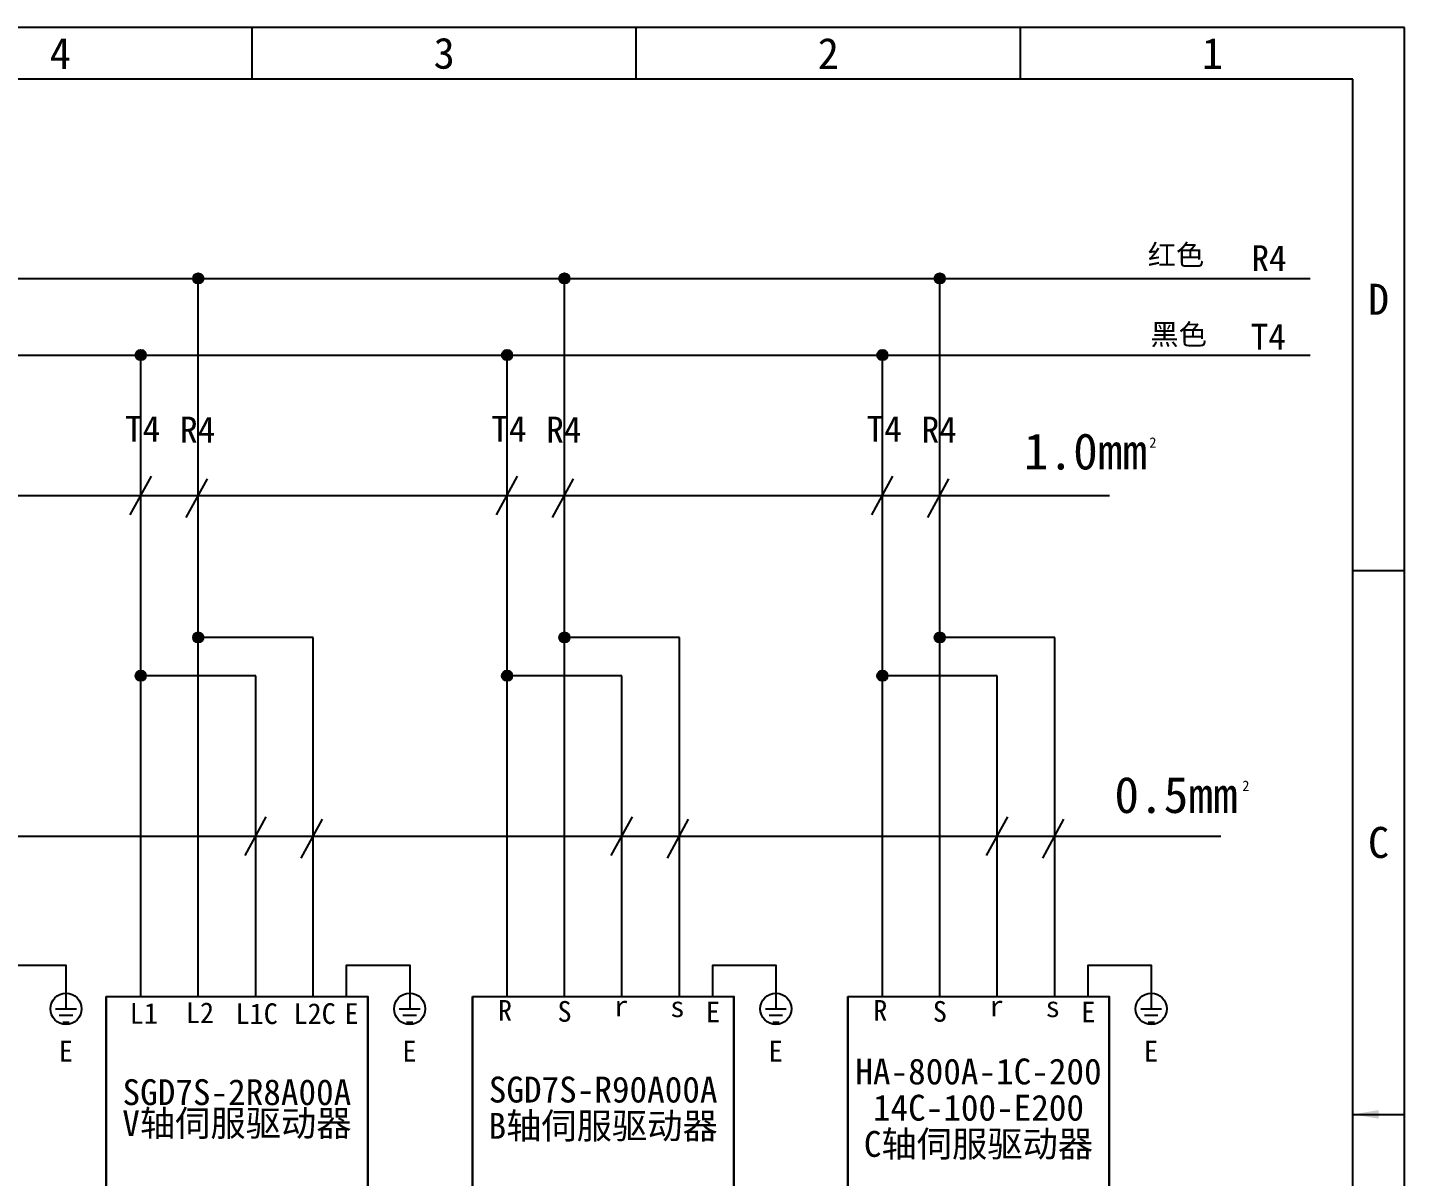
# Model space of a CAD drawing. Header units: millimetres. Extents: x 547 to 2149, y 622 to 1790.
# Drawn here: x 1036.6 to 1169.7, y 1201.4 to 1312.4 of the extents above; entities that cross this region are included whole.
import ezdxf

# ---------------------------------------------------------------- set-up
doc = ezdxf.new("R2010")
doc.units = ezdxf.units.MM
for name, color, linetype in [('中文标注', 3, 'Continuous'), ('仅图框使用', 7, 'Continuous'), ('元器件与线路', 7, 'Continuous'), ('英文数字标注', 3, 'Continuous')]:
    doc.layers.add(name, color=color, linetype=linetype)
doc.styles.get("Standard").update_dxf_attribs({"font": 'txt', "bigfont": 'gbcbig.shx'})
doc.dimstyles.new('ISO-25', dxfattribs={"dimtxt": 2.5, "dimasz": 2.5, "dimexe": 1.25, "dimexo": 0.625, "dimtad": 1, "dimtxsty": 'Standard', "dimcen": 2.5, "dimadec": 0, "dimazin": 0, "dimtfac": 1, "dimtmove": 0, "dimatfit": 3, "dimfxl": 0, "dimarcsym": 0})

msp = doc.modelspace()

# ---------------------------------------------------------------- hatches: boundary and pattern name
at = {"layer": '中文标注'}
h = msp.add_hatch(color=0, dxfattribs=at)
h.paths.add_polyline_path([(1053.12, 1288.64), (1053.12, 1288.14), (1053.62, 1288.14, 0.414214)])
h.paths.add_polyline_path([(1053.12, 1288.64, 0.414214), (1052.62, 1288.14), (1053.12, 1288.14)])
h.paths.add_polyline_path([(1053.62, 1288.14), (1053.62, 1288.14), (1052.62, 1288.14, 1)])
h = msp.add_hatch(color=0, dxfattribs=at)
h.paths.add_polyline_path([(1088.52, 1288.64), (1088.52, 1288.14), (1089.02, 1288.14, 0.414214)])
h.paths.add_polyline_path([(1088.52, 1288.64, 0.414214), (1088.02, 1288.14), (1088.52, 1288.14)])
h.paths.add_polyline_path([(1089.02, 1288.14), (1089.02, 1288.14), (1088.02, 1288.14, 1)])
h = msp.add_hatch(color=0, dxfattribs=at)
h.paths.add_polyline_path([(1124.8, 1288.64), (1124.8, 1288.14), (1125.3, 1288.14, 0.414214)])
h.paths.add_polyline_path([(1124.8, 1288.64, 0.414214), (1124.3, 1288.14), (1124.8, 1288.14)])
h.paths.add_polyline_path([(1125.3, 1288.14), (1125.3, 1288.14), (1124.3, 1288.14, 1)])
h = msp.add_hatch(color=0, dxfattribs=at)
h.paths.add_polyline_path([(1047.57, 1281.24), (1047.57, 1280.74), (1048.07, 1280.74, 0.414214)])
h.paths.add_polyline_path([(1047.57, 1281.24, 0.414214), (1047.07, 1280.74), (1047.57, 1280.74)])
h.paths.add_polyline_path([(1048.07, 1280.74), (1048.07, 1280.74), (1047.07, 1280.74, 1)])
h = msp.add_hatch(color=0, dxfattribs=at)
h.paths.add_polyline_path([(1082.97, 1281.24), (1082.97, 1280.74), (1083.47, 1280.74, 0.414214)])
h.paths.add_polyline_path([(1082.97, 1281.24, 0.414214), (1082.47, 1280.74), (1082.97, 1280.74)])
h.paths.add_polyline_path([(1083.47, 1280.74), (1083.47, 1280.74), (1082.47, 1280.74, 1)])
h = msp.add_hatch(color=0, dxfattribs=at)
h.paths.add_polyline_path([(1119.25, 1281.24), (1119.25, 1280.74), (1119.75, 1280.74, 0.414214)])
h.paths.add_polyline_path([(1119.25, 1281.24, 0.414214), (1118.75, 1280.74), (1119.25, 1280.74)])
h.paths.add_polyline_path([(1119.75, 1280.74), (1119.75, 1280.74), (1118.75, 1280.74, 1)])
h = msp.add_hatch(color=0, dxfattribs=at)
h.paths.add_polyline_path([(1053.12, 1253.96), (1053.12, 1253.46), (1053.62, 1253.46, 0.414214)])
h.paths.add_polyline_path([(1053.12, 1253.96, 0.414214), (1052.62, 1253.46), (1053.12, 1253.46)])
h.paths.add_polyline_path([(1053.62, 1253.46), (1053.62, 1253.46), (1052.62, 1253.46, 1)])
h = msp.add_hatch(color=0, dxfattribs=at)
h.paths.add_polyline_path([(1088.52, 1253.96), (1088.52, 1253.46), (1089.02, 1253.46, 0.414214)])
h.paths.add_polyline_path([(1088.52, 1253.96, 0.414214), (1088.02, 1253.46), (1088.52, 1253.46)])
h.paths.add_polyline_path([(1089.02, 1253.46), (1089.02, 1253.46), (1088.02, 1253.46, 1)])
h = msp.add_hatch(color=0, dxfattribs=at)
h.paths.add_polyline_path([(1124.8, 1253.96), (1124.8, 1253.46), (1125.3, 1253.46, 0.414214)])
h.paths.add_polyline_path([(1124.8, 1253.96, 0.414214), (1124.3, 1253.46), (1124.8, 1253.46)])
h.paths.add_polyline_path([(1125.3, 1253.46), (1125.3, 1253.46), (1124.3, 1253.46, 1)])
h = msp.add_hatch(color=0, dxfattribs=at)
h.paths.add_polyline_path([(1047.57, 1250.26), (1047.57, 1249.76), (1048.07, 1249.76, 0.414214)])
h.paths.add_polyline_path([(1047.57, 1250.26, 0.414214), (1047.07, 1249.76), (1047.57, 1249.76)])
h.paths.add_polyline_path([(1048.07, 1249.76), (1048.07, 1249.76), (1047.07, 1249.76, 1)])
h = msp.add_hatch(color=0, dxfattribs=at)
h.paths.add_polyline_path([(1082.97, 1250.26), (1082.97, 1249.76), (1083.47, 1249.76, 0.414214)])
h.paths.add_polyline_path([(1082.97, 1250.26, 0.414214), (1082.47, 1249.76), (1082.97, 1249.76)])
h.paths.add_polyline_path([(1083.47, 1249.76), (1083.47, 1249.76), (1082.47, 1249.76, 1)])
h = msp.add_hatch(color=0, dxfattribs=at)
h.paths.add_polyline_path([(1119.25, 1250.26), (1119.25, 1249.76), (1119.75, 1249.76, 0.414214)])
h.paths.add_polyline_path([(1119.25, 1250.26, 0.414214), (1118.75, 1249.76), (1119.25, 1249.76)])
h.paths.add_polyline_path([(1119.75, 1249.76), (1119.75, 1249.76), (1118.75, 1249.76, 1)])

# ---------------------------------------------------------------- linework, layer by layer
at = {"layer": '仅图框使用'}
for p, q in [((1169.71, 1312.38), (872.71, 1312.38)), ((1058.34, 1307.38), (1058.34, 1312.38)), ((1095.46, 1307.38), (1095.46, 1312.38)), ((1132.59, 1307.38), (1132.59, 1312.38)), ((1169.71, 1102.38), (1169.71, 1312.38)), ((1164.71, 1307.38), (877.71, 1307.38)), ((1164.71, 1107.38), (1164.71, 1307.38)), ((1169.71, 1259.88), (1164.71, 1259.88))]:
    msp.add_line(p, q, dxfattribs=at)
at = {"layer": '元器件与线路'}
for p, q in [((934.54, 1288.14), (1160.59, 1288.14)), ((1053.12, 1218.78), (1053.12, 1288.14)), ((1088.52, 1218.78), (1088.52, 1288.14)), ((1124.8, 1218.78), (1124.8, 1288.14)), ((934.54, 1280.74), (1160.59, 1280.74)), ((1047.57, 1218.78), (1047.57, 1280.74)), ((1082.97, 1218.78), (1082.97, 1280.74)), ((1119.25, 1218.78), (1119.25, 1280.74)), ((1064.23, 1253.46), (1053.12, 1253.46)), ((1064.23, 1218.78), (1064.23, 1253.46)), ((1099.63, 1253.46), (1088.52, 1253.46)), ((1099.63, 1218.78), (1099.63, 1253.46)), ((1135.91, 1253.46), (1124.8, 1253.46)), ((1135.91, 1218.78), (1135.91, 1253.46)), ((1058.68, 1249.76), (1047.57, 1249.76)), ((1058.68, 1218.78), (1058.68, 1249.76)), ((1094.07, 1249.76), (1082.97, 1249.76)), ((1094.07, 1218.78), (1094.07, 1249.76)), ((1130.35, 1249.76), (1119.25, 1249.76)), ((1130.35, 1218.78), (1130.35, 1249.76)), ((1044.22, 1218.78), (1044.22, 1197.01)), ((1069.5, 1197.01), (1069.5, 1218.78)), ((1079.62, 1218.78), (1079.62, 1197.01)), ((1104.9, 1197.01), (1104.9, 1218.78)), ((1115.9, 1218.78), (1115.9, 1197.01)), ((1141.18, 1197.01), (1141.18, 1218.78)), ((1039.34, 1217.58), (1041.34, 1217.58)), ((1040.99, 1216.92), (1039.69, 1216.92)), ((1072.56, 1217.58), (1074.56, 1217.58)), ((1074.21, 1216.92), (1072.91, 1216.92)), ((1107.96, 1217.58), (1109.96, 1217.58)), ((1109.61, 1216.92), (1108.31, 1216.92)), ((1144.24, 1217.58), (1146.24, 1217.58)), ((1145.89, 1216.92), (1144.59, 1216.92)), ((1040.64, 1216.26), (1040.04, 1216.26)), ((1073.86, 1216.26), (1073.26, 1216.26)), ((1109.26, 1216.26), (1108.66, 1216.26)), ((1145.54, 1216.26), (1144.94, 1216.26))]:
    msp.add_line(p, q, dxfattribs=at)
for points in [[(1034.24, 1218.78), (1034.24, 1221.8), (1040.34, 1221.8), (1040.34, 1217.58)], [(1067.45, 1218.78), (1067.45, 1221.8), (1073.56, 1221.8), (1073.56, 1217.58)], [(1102.85, 1218.78), (1102.85, 1221.8), (1108.96, 1221.8), (1108.96, 1217.58)], [(1139.13, 1218.78), (1139.13, 1221.8), (1145.24, 1221.8), (1145.24, 1217.58)]]:
    msp.add_lwpolyline(points, dxfattribs=at)
for points in [[(1044.22, 1218.78), (1069.5, 1218.78), (1069.5, 1197.01), (1044.22, 1197.01)], [(1079.62, 1218.78), (1104.9, 1218.78), (1104.9, 1197.01), (1079.62, 1197.01)], [(1115.9, 1218.78), (1141.18, 1218.78), (1141.18, 1197.01), (1115.9, 1197.01)]]:
    msp.add_lwpolyline(points, close=True, dxfattribs=at)
for centre, radius in [((1053.12, 1288.14), 0.5), ((1088.52, 1288.14), 0.5), ((1124.8, 1288.14), 0.5), ((1047.57, 1280.74), 0.5), ((1082.97, 1280.74), 0.5), ((1119.25, 1280.74), 0.5), ((1053.12, 1253.46), 0.5), ((1088.52, 1253.46), 0.5), ((1088.52, 1253.46), 0.5), ((1124.8, 1253.46), 0.5), ((1047.57, 1249.76), 0.5), ((1082.97, 1249.76), 0.5), ((1082.97, 1249.76), 0.5), ((1119.25, 1249.76), 0.5), ((1040.34, 1217.58), 1.51), ((1073.56, 1217.58), 1.51), ((1108.96, 1217.58), 1.51), ((1145.24, 1217.58), 1.51)]:
    msp.add_circle(centre, radius, dxfattribs=at)
at = {"layer": '英文数字标注', "color": 4}
for p, q in [((1046.54, 1265.29), (1048.59, 1269.03)), ((1051.96, 1265.04), (1054.01, 1268.78)), ((1081.94, 1265.29), (1083.99, 1269.03)), ((1087.36, 1265.04), (1089.41, 1268.78)), ((1118.22, 1265.29), (1120.27, 1269.03)), ((1123.64, 1265.04), (1125.69, 1268.78)), ((937.48, 1267.16), (1141.2, 1267.16)), ((1057.65, 1232.4), (1059.7, 1236.14)), ((1063.07, 1232.15), (1065.12, 1235.89)), ((1093.05, 1232.4), (1095.1, 1236.14)), ((1098.47, 1232.15), (1100.52, 1235.89)), ((1129.33, 1232.4), (1131.38, 1236.14)), ((1134.75, 1232.15), (1136.8, 1235.89)), ((948.24, 1234.27), (1151.96, 1234.27))]:
    msp.add_line(p, q, dxfattribs=at)

# ---------------------------------------------------------------- texts
at = {"layer": '中文标注', "char_height": 2.5, "attachment_point": 5}
for s, insert, width in [('{\\fSimSun|b0|i0|c134|p2;\\H0.8x;红色\\Ftxt,gbcbig|c134;\\H1.5x; }', (1147.63, 1290.33), 7.333), ('{\\fSimSun|b0|i0|c134|p2;\\H0.8x;黑色\\Ftxt,gbcbig|c134;\\H1.5x; }', (1147.89, 1282.62), 7.6842)]:
    msp.add_mtext(s, dxfattribs=dict(at, insert=insert, width=width))
at = {"layer": '中文标注', "char_height": 2.5, "width": 25.2832, "attachment_point": 5}
for s, insert, line_spacing_factor in [('{\\fSimSun|b0|i0|c134|p2;HA-800A-1C-200\\P14C-100-E200\\PC轴伺服驱动器}', (1128.54, 1207.89), 0.84), ('{\\fSimSun|b0|i0|c134|p2;SGD7S-2R8A00A\\PV轴伺服驱动器}', (1056.86, 1207.89), 0.72), ('{\\fSimSun|b0|i0|c134|p2;SGD7S-R90A00A B轴伺服驱动器}', (1092.26, 1207.89), 0.84)]:
    msp.add_mtext(s, dxfattribs=dict(at, insert=insert, line_spacing_factor=line_spacing_factor))
at = {"layer": '仅图框使用', "char_height": 3, "attachment_point": 5}
for s, insert, width in [('{\\fSimSun|b0|i0|c134|p2;4}', (1039.78, 1309.88), 37.125), ('{\\fSimSun|b0|i0|c134|p2;3}', (1076.9, 1309.88), 37.125), ('{\\fSimSun|b0|i0|c134|p2;2}', (1114.03, 1309.88), 37.125), ('{\\fSimSun|b0|i0|c134|p2;1}', (1151.15, 1309.88), 37.125), ('{\\fSimSun|b0|i0|c134|p2;D}', (1167.21, 1286.13), 5), ('{\\fSimSun|b0|i0|c134|p2;C}', (1167.21, 1233.63), 5)]:
    msp.add_mtext(s, dxfattribs=dict(at, insert=insert, width=width))
at = {"layer": '英文数字标注', "attachment_point": 1}
for s, insert, char_height, width in [('{\\fSimSun|b0|i0|c134|p2;R4}', (1154.92, 1291.35), 2.5, 3.8161), ('{\\fSimSun|b0|i0|c134|p2;T4}', (1154.85, 1283.77), 2.5, 3.8161), ('{\\fSimSun|b0|i0|c134|p2;T4}', (1046.05, 1274.86), 2.5, 3.8161), ('{\\fSimSun|b0|i0|c134|p2;R4}', (1051.36, 1274.79), 2.5, 3.8161), ('{\\fSimSun|b0|i0|c134|p2;T4}', (1081.45, 1274.86), 2.5, 3.8161), ('{\\fSimSun|b0|i0|c134|p2;R4}', (1086.76, 1274.79), 2.5, 3.8161), ('{\\fSimSun|b0|i0|c134|p2;T4}', (1117.73, 1274.86), 2.5, 3.8161), ('{\\fSimSun|b0|i0|c134|p2;R4}', (1123.04, 1274.79), 2.5, 3.8161), ('{\\fSimSun|b0|i0|c134|p2;L1}', (1046.5, 1218.14), 2, 3.8161), ('{\\fSimSun|b0|i0|c134|p2;L2}', (1051.93, 1218.2), 2, 3.8161), ('{\\fSimSun|b0|i0|c134|p2;L1C}', (1056.73, 1218.11), 2, 3.8161), ('{\\fSimSun|b0|i0|c134|p2;L2C}', (1062.33, 1218.12), 2, 3.8161), ('{\\fSimSun|b0|i0|c134|p2;E}', (1067.26, 1218.12), 2, 3.8161), ('{\\fSimSun|b0|i0|c134|p2;R}', (1082.09, 1218.43), 2, 3.8161), ('{\\fSimSun|b0|i0|c134|p2;S}', (1087.85, 1218.33), 2, 3.8161), ('{\\fSimSun|b0|i0|c134|p2;r}', (1093.33, 1218.86), 2, 3.8161), ('{\\fSimSun|b0|i0|c134|p2;s}', (1098.76, 1218.78), 2, 3.8161), ('{\\fSimSun|b0|i0|c134|p2;E}', (1102.2, 1218.27), 2, 3.8161), ('{\\fSimSun|b0|i0|c134|p2;R}', (1118.37, 1218.43), 2, 3.8161), ('{\\fSimSun|b0|i0|c134|p2;S}', (1124.13, 1218.33), 2, 3.8161), ('{\\fSimSun|b0|i0|c134|p2;r}', (1129.61, 1218.86), 2, 3.8161), ('{\\fSimSun|b0|i0|c134|p2;s}', (1135.04, 1218.78), 2, 3.8161), ('{\\fSimSun|b0|i0|c134|p2;E}', (1138.48, 1218.27), 2, 3.8161), ('{\\fSimSun|b0|i0|c134|p2;E}', (1039.65, 1214.49), 2, 5.6732), ('{\\fSimSun|b0|i0|c134|p2;E}', (1072.86, 1214.49), 2, 5.6732), ('{\\fSimSun|b0|i0|c134|p2;E}', (1108.26, 1214.49), 2, 5.6732), ('{\\fSimSun|b0|i0|c134|p2;E}', (1144.54, 1214.49), 2, 5.6732)]:
    msp.add_mtext(s, dxfattribs=dict(at, insert=insert, char_height=char_height, width=width))
at = {"layer": '英文数字标注', "color": 4, "attachment_point": 1}
for s, insert, char_height, width in [('{\\fSimSun|b0|i0|c134|p2;1.0mm}', (1132.93, 1273.19), 3.5, 8.7422), ('{\\fSimSun|b0|i0|c134|p2;2}', (1145.06, 1272.79), 1, 0.9364), ('{\\fSimSun|b0|i0|c134|p2;0.5mm}', (1141.68, 1240), 3.5, 8.7422), ('{\\fSimSun|b0|i0|c134|p2;2}', (1154.05, 1239.63), 1, 0.9364)]:
    msp.add_mtext(s, dxfattribs=dict(at, insert=insert, char_height=char_height, width=width))

# ---------------------------------------------------------------- leaders
at = {"layer": '仅图框使用'}
msp.add_leader([(1164.71, 1207.38), (1169.71, 1207.38)], dimstyle='ISO-25', override={"dimgap": 0.625, "dimtad": 0}, dxfattribs=at)

doc.saveas('drawing.dxf')
